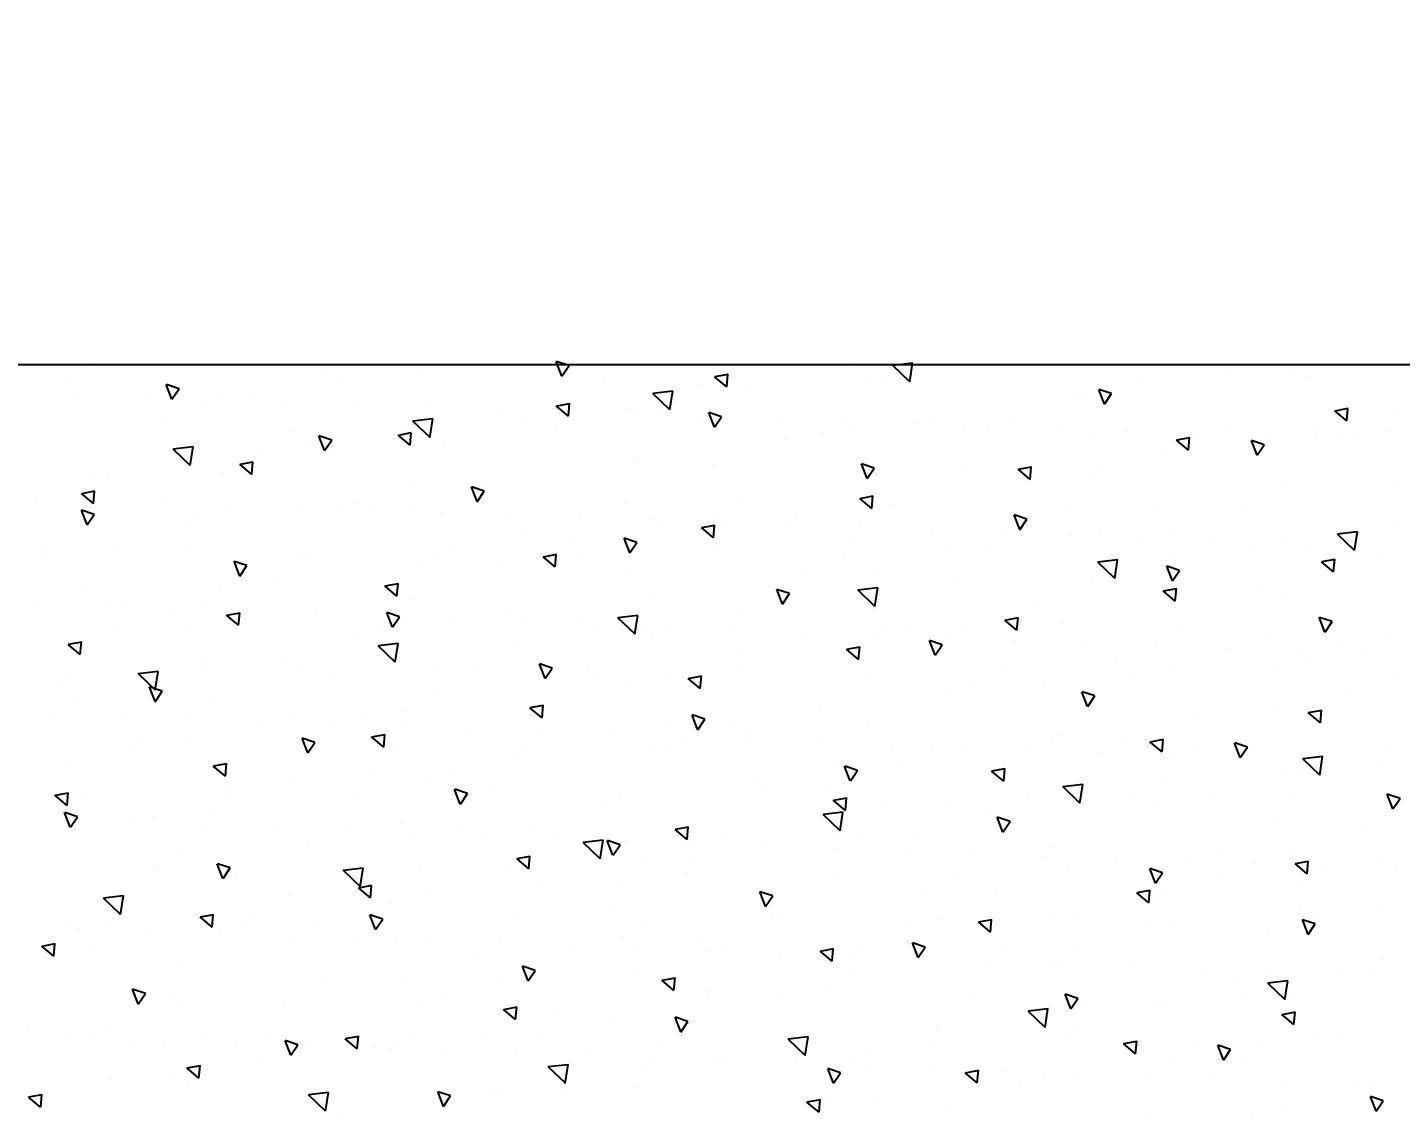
# Model space of a CAD drawing. Header units: metres. Extents: x 529524 to 529977, y 2674144 to 2674419.
# Drawn here: x 529744.793 to 529745.622, y 2674295.923 to 2674296.579 of the extents above; entities that cross this region are included whole.
import ezdxf

# ---------------------------------------------------------------- set-up
doc = ezdxf.new("R2010")
doc.units = ezdxf.units.M
doc.layers.add('IDT', color=7, linetype='Continuous')
doc.layers.add('MMS Block Numbering', color=7, linetype='Continuous')
doc.styles.add('Adani Regular', font='Adani Regular.ttf')

# ---------------------------------------------------------------- blocks, each defined once
blk = doc.blocks.new('IDT')
at = {"layer": 'IDT', "color": 8, "linetype": 'Continuous'}
for p, q in [((27.88444, 16.83376), (27.88018, 16.82744)), ((27.88449, 16.83374), (27.88791, 16.82484)), ((27.93816, 16.83358), (27.93816, 16.83358)), ((27.95923, 16.83548), (27.95923, 16.83548)), ((28.02012, 16.83562), (28.02012, 16.83562)), ((28.1427, 16.83015), (28.1427, 16.83015)), ((28.1886, 16.82853), (28.1886, 16.82853)), ((28.21699, 16.82816), (28.21699, 16.82816)), ((28.21991, 16.82691), (28.22787, 16.82837)), ((28.2206, 16.83435), (28.21994, 16.82675)), ((28.2206, 16.83435), (28.2279, 16.82822)), ((28.44718, 16.83087), (28.44292, 16.82455)), ((28.44723, 16.83084), (28.45064, 16.82195)), ((28.5076, 16.83497), (28.5076, 16.83497)), ((28.51842, 16.8338), (28.51667, 16.8225)), ((28.51837, 16.83378), (28.52868, 16.82388)), ((28.69027, 16.83136), (28.68961, 16.82377)), ((28.69028, 16.83136), (28.69757, 16.82524)), ((27.88018, 16.82744), (27.88786, 16.82487)), ((28.37207, 16.8232), (28.37207, 16.8232)), ((28.4142, 16.82122), (28.4142, 16.82122)), ((28.41798, 16.82158), (28.41798, 16.82158)), ((28.44292, 16.82455), (28.45059, 16.82198)), ((28.51661, 16.82251), (28.52868, 16.82392)), ((28.68958, 16.82392), (28.69754, 16.82539)), ((27.8878, 16.81783), (27.8878, 16.81783)), ((27.89656, 16.81723), (27.89656, 16.81723)), ((27.93884, 16.81569), (27.93884, 16.81569)), ((27.98112, 16.81414), (27.98112, 16.81414)), ((28.02339, 16.8126), (28.02339, 16.8126)), ((28.09894, 16.81546), (28.09894, 16.81546)), ((28.12507, 16.81672), (28.12441, 16.80913)), ((28.12508, 16.81672), (28.13237, 16.8106)), ((28.21186, 16.81686), (28.2076, 16.81054)), ((28.21191, 16.81684), (28.21532, 16.80795)), ((28.33224, 16.81918), (28.33224, 16.81918)), ((28.37369, 16.81696), (28.37193, 16.80567)), ((28.37364, 16.81694), (28.38395, 16.80705)), ((28.59475, 16.81374), (28.59408, 16.80615)), ((28.59475, 16.81374), (28.60205, 16.80762)), ((28.60145, 16.81625), (28.60145, 16.81625)), ((28.61107, 16.81375), (28.61107, 16.81375)), ((28.64735, 16.81463), (28.64735, 16.81463)), ((27.96341, 16.80369), (27.96341, 16.80369)), ((28.06567, 16.81105), (28.06567, 16.81105)), ((28.08467, 16.81036), (28.08467, 16.81036)), ((28.10795, 16.80951), (28.10795, 16.80951)), ((28.12438, 16.80928), (28.13234, 16.81075)), ((28.15023, 16.80797), (28.15023, 16.80797)), ((28.1925, 16.80642), (28.1925, 16.80642)), ((28.2076, 16.81055), (28.21527, 16.80797)), ((28.23478, 16.80488), (28.23478, 16.80488)), ((28.27706, 16.80333), (28.27706, 16.80333)), ((28.28188, 16.80342), (28.28188, 16.80342)), ((28.32831, 16.80851), (28.32831, 16.80851)), ((28.37188, 16.80568), (28.38394, 16.80708)), ((28.59405, 16.8063), (28.60201, 16.80777)), ((27.97654, 16.80286), (27.97228, 16.79654)), ((27.97228, 16.79654), (27.97995, 16.79396)), ((27.97659, 16.80283), (27.98, 16.79394)), ((28.00932, 16.80207), (28.00932, 16.80207)), ((28.02954, 16.7991), (28.02888, 16.79151)), ((28.02955, 16.7991), (28.03684, 16.79298)), ((28.19279, 16.79674), (28.19279, 16.79674)), ((28.19993, 16.80138), (28.19993, 16.80138)), ((28.22895, 16.80012), (28.2272, 16.78883)), ((28.2289, 16.8001), (28.23921, 16.79021)), ((28.23869, 16.79512), (28.23869, 16.79512)), ((28.31934, 16.80179), (28.31934, 16.80179)), ((28.36161, 16.80024), (28.36161, 16.80024)), ((28.40389, 16.7987), (28.40389, 16.7987)), ((28.44617, 16.79716), (28.44617, 16.79716)), ((28.47876, 16.79596), (28.47876, 16.79596)), ((28.48845, 16.79561), (28.48845, 16.79561)), ((28.49922, 16.79612), (28.49855, 16.78853)), ((28.49922, 16.79612), (28.50652, 16.79)), ((28.53927, 16.79997), (28.53501, 16.79365)), ((28.53932, 16.79994), (28.54274, 16.79105)), ((28.55769, 16.80156), (28.55769, 16.80156)), ((27.90852, 16.78974), (27.90852, 16.78974)), ((27.91966, 16.789), (27.91966, 16.789)), ((27.95235, 16.79256), (27.95235, 16.79256)), ((27.99356, 16.79461), (27.99356, 16.79461)), ((28.02885, 16.79166), (28.03681, 16.79313)), ((28.06934, 16.78937), (28.06934, 16.78937)), ((28.15438, 16.79424), (28.15438, 16.79424)), ((28.22715, 16.78884), (28.23921, 16.79024)), ((28.23015, 16.789), (28.23015, 16.789)), ((28.3152, 16.79386), (28.3152, 16.79386)), ((28.39097, 16.78862), (28.39097, 16.78862)), ((28.42216, 16.78979), (28.42216, 16.78979)), ((28.46807, 16.78817), (28.46807, 16.78817)), ((28.47602, 16.79349), (28.47602, 16.79349)), ((28.49852, 16.78868), (28.50649, 16.79015)), ((28.53072, 16.79407), (28.53072, 16.79407)), ((28.53501, 16.79365), (28.54269, 16.79107)), ((28.55179, 16.78825), (28.55179, 16.78825)), ((28.573, 16.79252), (28.573, 16.79252)), ((28.59401, 16.78698), (28.59401, 16.78698)), ((28.61528, 16.79098), (28.61528, 16.79098)), ((28.63683, 16.79312), (28.63683, 16.79312)), ((28.65756, 16.78943), (28.65756, 16.78943)), ((28.67597, 16.78902), (28.67597, 16.78902)), ((27.93402, 16.78148), (27.93335, 16.77389)), ((27.93402, 16.78148), (27.94132, 16.77536)), ((28.06761, 16.78358), (28.06761, 16.78358)), ((28.08422, 16.78329), (28.08247, 16.77199)), ((28.08417, 16.78326), (28.09448, 16.77337)), ((28.14903, 16.78205), (28.14903, 16.78205)), ((28.14957, 16.78563), (28.14957, 16.78563)), ((28.30395, 16.78596), (28.29969, 16.77964)), ((28.29969, 16.77964), (28.30737, 16.77707)), ((28.304, 16.78594), (28.30742, 16.77705)), ((28.34644, 16.77816), (28.34644, 16.77816)), ((28.40369, 16.7785), (28.40302, 16.77091)), ((28.40369, 16.7785), (28.41099, 16.77237)), ((28.65154, 16.78284), (28.65154, 16.78284)), ((28.69744, 16.78122), (28.69744, 16.78122)), ((27.93332, 16.77404), (27.94128, 16.77551)), ((28.0135, 16.77028), (28.0135, 16.77028)), ((28.06863, 16.77196), (28.06437, 16.76564)), ((28.06868, 16.77193), (28.07209, 16.76304)), ((28.08241, 16.772), (28.09447, 16.7734)), ((28.3784, 16.7751), (28.3784, 16.7751)), ((28.403, 16.77106), (28.41096, 16.77252)), ((28.54365, 16.77122), (28.54365, 16.77122)), ((27.9353, 16.76578), (27.9353, 16.76578)), ((27.93948, 16.76645), (27.93773, 16.75515)), ((27.93943, 16.76643), (27.94974, 16.75653)), ((27.96567, 16.76418), (27.96567, 16.76418)), ((28.01725, 16.76783), (28.01725, 16.76783)), ((28.05941, 16.76866), (28.05941, 16.76866)), ((28.06437, 16.76564), (28.07205, 16.76306)), ((28.12649, 16.76381), (28.12649, 16.76381)), ((28.24288, 16.76333), (28.24288, 16.76333)), ((28.28731, 16.76343), (28.28731, 16.76343)), ((28.28878, 16.76171), (28.28878, 16.76171)), ((28.44813, 16.76306), (28.44813, 16.76306)), ((28.4617, 16.76918), (28.4617, 16.76918)), ((28.60778, 16.76815), (28.60778, 16.76815)), ((28.60895, 16.76269), (28.60895, 16.76269)), ((28.63137, 16.76907), (28.62711, 16.76275)), ((28.62711, 16.76275), (28.63478, 16.76017)), ((28.63142, 16.76904), (28.63483, 16.76015)), ((27.93768, 16.75516), (27.94974, 16.75657)), ((27.96975, 16.75559), (27.96975, 16.75559)), ((28.21412, 16.76036), (28.21412, 16.76036)), ((28.30747, 16.75344), (28.31543, 16.7549)), ((28.30816, 16.76087), (28.3075, 16.75328)), ((28.30816, 16.76087), (28.31546, 16.75475)), ((28.39605, 16.75506), (28.39179, 16.74874)), ((28.3961, 16.75504), (28.39951, 16.74615)), ((28.41134, 16.75343), (28.41134, 16.75343)), ((28.47225, 16.75638), (28.47225, 16.75638)), ((28.51816, 16.75476), (28.51816, 16.75476)), ((27.88493, 16.75003), (27.88493, 16.75003)), ((27.90608, 16.75127), (27.90608, 16.75127)), ((27.94836, 16.74972), (27.94836, 16.74972)), ((27.99064, 16.74818), (27.99064, 16.74818)), ((28.03291, 16.74664), (28.03291, 16.74664)), ((28.07519, 16.74509), (28.07519, 16.74509)), ((28.19912, 16.74864), (28.19912, 16.74864)), ((28.32938, 16.75138), (28.32938, 16.75138)), ((28.39179, 16.74874), (28.39946, 16.74617)), ((28.60821, 16.74596), (28.60821, 16.74596)), ((27.88012, 16.7422), (27.88012, 16.7422)), ((28.06359, 16.73687), (28.06359, 16.73687)), ((28.08181, 16.74256), (28.08181, 16.74256)), ((28.11747, 16.74355), (28.11747, 16.74355)), ((28.16073, 16.74105), (28.15647, 16.73474)), ((28.15975, 16.742), (28.15975, 16.742)), ((28.16078, 16.74103), (28.16419, 16.73214)), ((28.20202, 16.74046), (28.20202, 16.74046)), ((28.21194, 16.73581), (28.2199, 16.73728)), ((28.21263, 16.74325), (28.21197, 16.73566)), ((28.21263, 16.74325), (28.21993, 16.73713)), ((28.2443, 16.73891), (28.2443, 16.73891)), ((28.28658, 16.73737), (28.28658, 16.73737)), ((28.42849, 16.74169), (28.42849, 16.74169)), ((28.6823, 16.74027), (28.68164, 16.73268)), ((28.68231, 16.74027), (28.6896, 16.73415)), ((28.1095, 16.73525), (28.1095, 16.73525)), ((28.15647, 16.73474), (28.16414, 16.73216)), ((28.19706, 16.73358), (28.19706, 16.73358)), ((28.27902, 16.73563), (28.27902, 16.73563)), ((28.29297, 16.72992), (28.29297, 16.72992)), ((28.32886, 16.73583), (28.32886, 16.73583)), ((28.37113, 16.73428), (28.37113, 16.73428)), ((28.41341, 16.73274), (28.41341, 16.73274)), ((28.45569, 16.73119), (28.45569, 16.73119)), ((28.49797, 16.72965), (28.49797, 16.72965)), ((28.65787, 16.73474), (28.65787, 16.73474)), ((28.68161, 16.73283), (28.68957, 16.7343)), ((27.92541, 16.72705), (27.92114, 16.72073)), ((27.92115, 16.72073), (27.92882, 16.71816)), ((27.92545, 16.72703), (27.92887, 16.71814)), ((27.94949, 16.72477), (27.94949, 16.72477)), ((28.00627, 16.72055), (28.00627, 16.72055)), ((28.01984, 16.72218), (28.01984, 16.72218)), ((28.1171, 16.72563), (28.11644, 16.71804)), ((28.11711, 16.72563), (28.1244, 16.71951)), ((28.16709, 16.72017), (28.16709, 16.72017)), ((28.33887, 16.7283), (28.33887, 16.7283)), ((28.47589, 16.72816), (28.47589, 16.72816)), ((28.48814, 16.72416), (28.48388, 16.71784)), ((28.48819, 16.72414), (28.4916, 16.71524)), ((28.52234, 16.72297), (28.52234, 16.72297)), ((28.54024, 16.7281), (28.54024, 16.7281)), ((28.56825, 16.72135), (28.56825, 16.72135)), ((28.58252, 16.72656), (28.58252, 16.72656)), ((28.58678, 16.72265), (28.58611, 16.71506)), ((28.58678, 16.72265), (28.59408, 16.71652)), ((28.6248, 16.72502), (28.6248, 16.72502)), ((28.66708, 16.72347), (28.66708, 16.72347)), ((28.6731, 16.72123), (28.6731, 16.72123)), ((27.92123, 16.71568), (27.92123, 16.71568)), ((28.06475, 16.71579), (28.06475, 16.71579)), ((28.08205, 16.71531), (28.08205, 16.71531)), ((28.11641, 16.71819), (28.12437, 16.71966)), ((28.1467, 16.71783), (28.1467, 16.71783)), ((28.24287, 16.71493), (28.24287, 16.71493)), ((28.24921, 16.71523), (28.24921, 16.71523)), ((28.32791, 16.7198), (28.32791, 16.7198)), ((28.40369, 16.71456), (28.40369, 16.71456)), ((28.48388, 16.71784), (28.49155, 16.71527)), ((28.48873, 16.71943), (28.48873, 16.71943)), ((28.5645, 16.71418), (28.5645, 16.71418)), ((28.58608, 16.71521), (28.59404, 16.71668)), ((28.59115, 16.71918), (28.59115, 16.71918)), ((28.64213, 16.7151), (28.64038, 16.7038)), ((28.64208, 16.71507), (28.65239, 16.70518)), ((28.64955, 16.71905), (28.64955, 16.71905)), ((27.88431, 16.71041), (27.88431, 16.71041)), ((27.93022, 16.70879), (27.93022, 16.70879)), ((28.02157, 16.70801), (28.02091, 16.70042)), ((28.02158, 16.70801), (28.02887, 16.70189)), ((28.25282, 16.71015), (28.24856, 16.70384)), ((28.24856, 16.70384), (28.25623, 16.70126)), ((28.25287, 16.71013), (28.25628, 16.70124)), ((28.34357, 16.71036), (28.34357, 16.71036)), ((28.47858, 16.70828), (28.47858, 16.70828)), ((28.49125, 16.70503), (28.49058, 16.69744)), ((28.49125, 16.70503), (28.49855, 16.6989)), ((28.64033, 16.70381), (28.65239, 16.70521)), ((27.93243, 16.69799), (27.93243, 16.69799)), ((28.0175, 16.69615), (28.01324, 16.68983)), ((28.01439, 16.70003), (28.01439, 16.70003)), ((28.01755, 16.69613), (28.02096, 16.68723)), ((28.02088, 16.70057), (28.02884, 16.70204)), ((28.11368, 16.70346), (28.11368, 16.70346)), ((28.15959, 16.70184), (28.15959, 16.70184)), ((28.34306, 16.69651), (28.34306, 16.69651)), ((28.45883, 16.70138), (28.45883, 16.70138)), ((28.49056, 16.69759), (28.49852, 16.69905)), ((28.4974, 16.69826), (28.49565, 16.68696)), ((28.49735, 16.69824), (28.50766, 16.68834)), ((28.54079, 16.70343), (28.54079, 16.70343)), ((27.87275, 16.68761), (27.87275, 16.68761)), ((27.92605, 16.69039), (27.92538, 16.6828)), ((27.92605, 16.69039), (27.93335, 16.68427)), ((27.97839, 16.69012), (27.97839, 16.69012)), ((28.01324, 16.68983), (28.02091, 16.68726)), ((28.06993, 16.68877), (28.06993, 16.68877)), ((28.13921, 16.68974), (28.13921, 16.68974)), ((28.21126, 16.69257), (28.21126, 16.69257)), ((28.30002, 16.68937), (28.30002, 16.68937)), ((28.38896, 16.69489), (28.38896, 16.69489)), ((28.39572, 16.6874), (28.39505, 16.67981)), ((28.39572, 16.6874), (28.40302, 16.68128)), ((28.46084, 16.68899), (28.46084, 16.68899)), ((28.49559, 16.68697), (28.50765, 16.68838)), ((28.57243, 16.68956), (28.57243, 16.68956)), ((28.58023, 16.69326), (28.57597, 16.68694)), ((28.57597, 16.68694), (28.58365, 16.68437)), ((28.58028, 16.69324), (28.5837, 16.68434)), ((28.61834, 16.68794), (28.61834, 16.68794)), ((28.62166, 16.68862), (28.62166, 16.68862)), ((27.88207, 16.68224), (27.88207, 16.68224)), ((27.91502, 16.68606), (27.91502, 16.68606)), ((27.92535, 16.68295), (27.93331, 16.68442)), ((27.9573, 16.68452), (27.9573, 16.68452)), ((27.99958, 16.68297), (27.99958, 16.68297)), ((28.04186, 16.68143), (28.04186, 16.68143)), ((28.08413, 16.67989), (28.08413, 16.67989)), ((28.2993, 16.68182), (28.2993, 16.68182)), ((28.32652, 16.68359), (28.32652, 16.68359)), ((28.34491, 16.67925), (28.34065, 16.67294)), ((28.34496, 16.67923), (28.34838, 16.67034)), ((28.35267, 16.68142), (28.35091, 16.67013)), ((28.35261, 16.6814), (28.36292, 16.67151)), ((28.39503, 16.67996), (28.40299, 16.68143)), ((28.40847, 16.68563), (28.40847, 16.68563)), ((27.9344, 16.677), (27.9344, 16.677)), ((27.98031, 16.67538), (27.98031, 16.67538)), ((28.07894, 16.67477), (28.07894, 16.67477)), ((28.12641, 16.67834), (28.12641, 16.67834)), ((28.16869, 16.6768), (28.16869, 16.6768)), ((28.21097, 16.67525), (28.21097, 16.67525)), ((28.25324, 16.67371), (28.25324, 16.67371)), ((28.29552, 16.67216), (28.29552, 16.67216)), ((28.3378, 16.67062), (28.3378, 16.67062)), ((28.34065, 16.67294), (28.34833, 16.67036)), ((28.35086, 16.67014), (28.36292, 16.67154)), ((28.52867, 16.67487), (28.52867, 16.67487)), ((28.60534, 16.67816), (28.60534, 16.67816)), ((27.89064, 16.66231), (27.89064, 16.66231)), ((28.10959, 16.66525), (28.10533, 16.65893)), ((28.10964, 16.66523), (28.11306, 16.65633)), ((28.16377, 16.67005), (28.16377, 16.67005)), ((28.1942, 16.66579), (28.1942, 16.66579)), ((28.20793, 16.66458), (28.20618, 16.65329)), ((28.20788, 16.66456), (28.21819, 16.65467)), ((28.20968, 16.66843), (28.20968, 16.66843)), ((28.27615, 16.66783), (28.27615, 16.66783)), ((28.2995, 16.66234), (28.30746, 16.66381)), ((28.30019, 16.66978), (28.29953, 16.66219)), ((28.30019, 16.66978), (28.30749, 16.66366)), ((28.38008, 16.66908), (28.38008, 16.66908)), ((28.39315, 16.6631), (28.39315, 16.6631)), ((28.42235, 16.66753), (28.42235, 16.66753)), ((28.46463, 16.66599), (28.46463, 16.66599)), ((28.50691, 16.66444), (28.50691, 16.66444)), ((28.54919, 16.6629), (28.54919, 16.6629)), ((28.67233, 16.66236), (28.66807, 16.65604)), ((28.67238, 16.66233), (28.67579, 16.65344)), ((27.94663, 16.65697), (27.94663, 16.65697)), ((28.10533, 16.65893), (28.11301, 16.65636)), ((28.12002, 16.65536), (28.12002, 16.65536)), ((28.20612, 16.6533), (28.21819, 16.6547)), ((28.43905, 16.66148), (28.43905, 16.66148)), ((28.47303, 16.66037), (28.47303, 16.66037)), ((28.59146, 16.66135), (28.59146, 16.66135)), ((28.62252, 16.65615), (28.62252, 16.65615)), ((28.63374, 16.65981), (28.63374, 16.65981)), ((28.66807, 16.65604), (28.67574, 16.65346)), ((28.66843, 16.65453), (28.66843, 16.65453)), ((28.67602, 16.65827), (28.67602, 16.65827)), ((27.87427, 16.65124), (27.87001, 16.64493)), ((27.87432, 16.65122), (27.87774, 16.64233)), ((28.01899, 16.64648), (28.01899, 16.64648)), ((28.0632, 16.64775), (28.06145, 16.63645)), ((28.06188, 16.64799), (28.06188, 16.64799)), ((28.06315, 16.64772), (28.07346, 16.63783)), ((28.14384, 16.65004), (28.14384, 16.65004)), ((28.1798, 16.64611), (28.1798, 16.64611)), ((28.20397, 16.64472), (28.21193, 16.64619)), ((28.20466, 16.65216), (28.204, 16.64457)), ((28.20467, 16.65216), (28.21196, 16.64604)), ((28.34062, 16.64574), (28.34062, 16.64574)), ((28.34939, 16.64841), (28.34939, 16.64841)), ((28.43701, 16.64835), (28.43275, 16.64203)), ((28.43706, 16.64833), (28.44047, 16.63944)), ((28.58828, 16.65139), (28.58828, 16.65139)), ((28.67024, 16.65343), (28.67024, 16.65343)), ((28.67433, 16.64918), (28.67367, 16.64159)), ((28.67434, 16.64918), (28.68163, 16.64305)), ((27.87001, 16.64493), (27.87769, 16.64235)), ((27.93394, 16.64162), (27.93394, 16.64162)), ((27.98449, 16.64359), (27.98449, 16.64359)), ((28.0304, 16.64197), (28.0304, 16.64197)), ((28.06139, 16.63646), (28.07345, 16.63786)), ((28.09476, 16.64124), (28.09476, 16.64124)), ((28.25558, 16.64087), (28.25558, 16.64087)), ((28.34071, 16.64257), (28.34071, 16.64257)), ((28.4164, 16.64049), (28.4164, 16.64049)), ((28.43275, 16.64203), (28.44042, 16.63946)), ((28.50144, 16.64536), (28.50144, 16.64536)), ((28.57722, 16.64012), (28.57722, 16.64012)), ((28.57876, 16.64146), (28.57876, 16.64146)), ((28.66226, 16.64499), (28.66226, 16.64499)), ((28.67364, 16.64174), (28.6816, 16.64321)), ((27.91846, 16.63091), (27.91671, 16.61962)), ((27.91841, 16.63089), (27.92872, 16.62099)), ((27.92957, 16.63019), (27.92957, 16.63019)), ((28.01152, 16.63224), (28.01152, 16.63224)), ((28.10913, 16.63454), (28.10847, 16.62695)), ((28.10914, 16.63454), (28.11643, 16.62842)), ((28.20169, 16.63435), (28.19743, 16.62803)), ((28.20174, 16.63432), (28.20515, 16.62543)), ((28.21387, 16.63664), (28.21387, 16.63664)), ((28.25977, 16.63502), (28.25977, 16.63502)), ((28.44324, 16.62969), (28.44324, 16.62969)), ((28.45597, 16.63359), (28.45597, 16.63359)), ((28.53792, 16.63563), (28.53792, 16.63563)), ((28.57881, 16.63156), (28.57814, 16.62396)), ((28.57881, 16.63156), (28.58611, 16.62543)), ((27.88088, 16.62346), (27.88088, 16.62346)), ((27.91666, 16.61962), (27.92872, 16.62103)), ((27.92315, 16.62191), (27.92315, 16.62191)), ((27.94073, 16.6289), (27.94073, 16.6289)), ((28.10844, 16.6271), (28.1164, 16.62857)), ((28.17011, 16.62195), (28.17011, 16.62195)), ((28.19743, 16.62803), (28.2051, 16.62545)), ((28.20839, 16.62477), (28.20839, 16.62477)), ((28.48914, 16.62807), (28.48914, 16.62807)), ((28.57811, 16.62412), (28.58607, 16.62558)), ((28.67261, 16.62274), (28.67261, 16.62274)), ((27.87921, 16.61444), (27.87921, 16.61444)), ((27.96637, 16.62034), (27.96211, 16.61402)), ((27.96211, 16.61402), (27.96978, 16.61145)), ((27.96543, 16.62037), (27.96543, 16.62037)), ((27.96642, 16.62032), (27.96983, 16.61143)), ((27.9911, 16.61605), (27.9911, 16.61605)), ((28.00771, 16.61883), (28.00771, 16.61883)), ((28.0136, 16.61692), (28.01294, 16.60933)), ((28.01361, 16.61692), (28.0209, 16.61079)), ((28.04999, 16.61728), (28.04999, 16.61728)), ((28.09226, 16.61574), (28.09226, 16.61574)), ((28.13454, 16.61419), (28.13454, 16.61419)), ((28.15192, 16.61568), (28.15192, 16.61568)), ((28.17682, 16.61265), (28.17682, 16.61265)), ((28.31274, 16.6153), (28.31274, 16.6153)), ((28.32365, 16.61579), (28.32365, 16.61579)), ((28.39948, 16.615), (28.39948, 16.615)), ((28.40561, 16.61784), (28.40561, 16.61784)), ((28.47356, 16.61493), (28.47356, 16.61493)), ((28.48328, 16.61393), (28.48261, 16.60634)), ((28.48328, 16.61393), (28.49058, 16.60781)), ((28.5291, 16.61745), (28.52484, 16.61113)), ((28.52915, 16.61743), (28.53257, 16.60854)), ((28.63438, 16.61456), (28.63438, 16.61456)), ((28.01291, 16.60948), (28.02087, 16.61095)), ((28.03458, 16.61018), (28.03458, 16.61018)), ((28.07608, 16.60697), (28.07608, 16.60697)), ((28.08049, 16.60856), (28.08049, 16.60856)), ((28.2191, 16.6111), (28.2191, 16.6111)), ((28.26137, 16.60956), (28.26137, 16.60956)), ((28.30365, 16.60802), (28.30365, 16.60802)), ((28.34593, 16.60647), (28.34593, 16.60647)), ((28.38821, 16.60493), (28.38821, 16.60493)), ((28.48259, 16.60649), (28.49055, 16.60796)), ((28.52484, 16.61113), (28.53252, 16.60856)), ((28.60248, 16.61037), (28.60248, 16.61037)), ((28.62886, 16.60805), (28.62886, 16.60805)), ((27.91808, 16.5993), (27.91741, 16.5917)), ((27.91808, 16.5993), (27.92538, 16.59317)), ((28.19133, 16.59799), (28.19133, 16.59799)), ((28.26396, 16.60323), (28.26396, 16.60323)), ((28.27329, 16.60004), (28.27329, 16.60004)), ((28.29378, 16.60345), (28.28952, 16.59713)), ((28.28952, 16.59713), (28.2972, 16.59455)), ((28.29383, 16.60342), (28.29724, 16.59453)), ((28.30986, 16.60161), (28.30986, 16.60161)), ((28.38775, 16.59631), (28.38708, 16.58872)), ((28.38775, 16.59631), (28.39505, 16.59019)), ((28.43048, 16.60338), (28.43048, 16.60338)), ((28.47276, 16.60184), (28.47276, 16.60184)), ((28.49333, 16.59628), (28.49333, 16.59628)), ((28.51504, 16.60029), (28.51504, 16.60029)), ((28.55732, 16.59875), (28.55732, 16.59875)), ((28.59959, 16.59721), (28.59959, 16.59721)), ((27.91738, 16.59186), (27.92534, 16.59333)), ((27.94376, 16.58917), (27.94376, 16.58917)), ((27.99082, 16.59549), (27.99082, 16.59549)), ((28.05846, 16.58944), (28.0542, 16.58312)), ((28.05851, 16.58942), (28.06192, 16.58053)), ((28.2202, 16.58854), (28.2202, 16.58854)), ((28.38706, 16.58887), (28.39502, 16.59034)), ((28.47016, 16.59257), (28.47016, 16.59257)), ((28.53923, 16.59466), (28.53923, 16.59466)), ((28.64187, 16.59566), (28.64187, 16.59566)), ((28.68415, 16.59412), (28.68415, 16.59412)), ((27.9012, 16.5821), (27.9012, 16.5821)), ((28.0542, 16.58312), (28.06188, 16.58055)), ((28.05902, 16.58019), (28.05902, 16.58019)), ((28.14097, 16.58224), (28.14097, 16.58224)), ((28.44957, 16.58159), (28.44957, 16.58159)), ((28.58542, 16.58359), (28.58542, 16.58359)), ((28.6212, 16.58655), (28.61694, 16.58023)), ((28.61694, 16.58023), (28.62461, 16.57766)), ((28.62111, 16.57956), (28.61936, 16.56826)), ((28.62106, 16.57953), (28.63137, 16.56964)), ((28.62125, 16.58653), (28.62466, 16.57763)), ((28.66738, 16.58564), (28.66738, 16.58564)), ((27.87088, 16.57279), (27.87088, 16.57279)), ((28.0317, 16.57242), (28.0317, 16.57242)), ((28.08467, 16.57677), (28.08467, 16.57677)), ((28.13058, 16.57515), (28.13058, 16.57515)), ((28.19252, 16.57205), (28.19252, 16.57205)), ((28.29153, 16.57125), (28.29949, 16.57272)), ((28.29222, 16.57869), (28.29156, 16.5711)), ((28.29222, 16.57869), (28.29952, 16.57257)), ((28.33785, 16.57477), (28.33785, 16.57477)), ((28.35334, 16.57167), (28.35334, 16.57167)), ((28.38588, 16.57254), (28.38161, 16.56623)), ((28.38592, 16.57252), (28.38934, 16.56363)), ((28.51416, 16.5713), (28.51416, 16.5713)), ((28.67895, 16.57464), (28.67895, 16.57464)), ((27.94666, 16.56755), (27.94666, 16.56755)), ((28.00866, 16.56444), (28.00866, 16.56444)), ((28.10748, 16.56718), (28.10748, 16.56718)), ((28.26829, 16.5668), (28.26829, 16.5668)), ((28.31405, 16.56982), (28.31405, 16.56982)), ((28.35995, 16.5682), (28.35995, 16.5682)), ((28.38162, 16.56623), (28.38929, 16.56365)), ((28.42911, 16.56643), (28.42911, 16.56643)), ((28.4531, 16.56579), (28.4531, 16.56579)), ((28.47638, 16.56272), (28.47463, 16.55143)), ((28.47633, 16.5627), (28.48664, 16.5528)), ((28.53506, 16.56784), (28.53506, 16.56784)), ((28.54342, 16.56287), (28.54342, 16.56287)), ((28.58993, 16.56605), (28.58993, 16.56605)), ((28.61931, 16.56827), (28.63137, 16.56967)), ((28.67497, 16.57092), (28.67497, 16.57092)), ((27.8904, 16.5575), (27.8904, 16.5575)), ((27.9267, 16.5624), (27.9267, 16.5624)), ((27.93268, 16.55595), (27.93268, 16.55595)), ((27.97495, 16.55441), (27.97495, 16.55441)), ((28.04091, 16.56208), (28.04091, 16.56208)), ((28.15056, 16.55854), (28.14629, 16.55222)), ((28.1506, 16.55852), (28.15402, 16.54962)), ((28.196, 16.55363), (28.20396, 16.5551)), ((28.19669, 16.56107), (28.19603, 16.55348)), ((28.1967, 16.56107), (28.20399, 16.55495)), ((28.20553, 16.55697), (28.20553, 16.55697)), ((28.27029, 16.55513), (28.27029, 16.55513)), ((28.58932, 16.56125), (28.58932, 16.56125)), ((28.66636, 16.55808), (28.6657, 16.55049)), ((28.66637, 16.55808), (28.67366, 16.55196)), ((27.87634, 16.54665), (27.87634, 16.54665)), ((27.90539, 16.55031), (27.90539, 16.55031)), ((27.95129, 16.54869), (27.95129, 16.54869)), ((28.01723, 16.55286), (28.01723, 16.55286)), ((28.05951, 16.55132), (28.05951, 16.55132)), ((28.10179, 16.54977), (28.10179, 16.54977)), ((28.14406, 16.54823), (28.14406, 16.54823)), ((28.14629, 16.55222), (28.15397, 16.54965)), ((28.18634, 16.54669), (28.18634, 16.54669)), ((28.32079, 16.54799), (28.32079, 16.54799)), ((28.40274, 16.55004), (28.40274, 16.55004)), ((28.47457, 16.55143), (28.48663, 16.55284)), ((28.49966, 16.54818), (28.49966, 16.54818)), ((28.66567, 16.55064), (28.67363, 16.55211)), ((27.91523, 16.54453), (27.91097, 16.53822)), ((27.91097, 16.53822), (27.91865, 16.53564)), ((27.91528, 16.54451), (27.9187, 16.53562)), ((28.00381, 16.54199), (28.00381, 16.54199)), ((28.07321, 16.53918), (28.07321, 16.53918)), ((28.10116, 16.54345), (28.1005, 16.53586)), ((28.10117, 16.54345), (28.10846, 16.53732)), ((28.13476, 16.54336), (28.13476, 16.54336)), ((28.16463, 16.54161), (28.16463, 16.54161)), ((28.18067, 16.54174), (28.18067, 16.54174)), ((28.22862, 16.54514), (28.22862, 16.54514)), ((28.2709, 16.5436), (28.2709, 16.5436)), ((28.31317, 16.54205), (28.31317, 16.54205)), ((28.32545, 16.54124), (28.32545, 16.54124)), ((28.33164, 16.54588), (28.32989, 16.53459)), ((28.33159, 16.54586), (28.3419, 16.53597)), ((28.35545, 16.54051), (28.35545, 16.54051)), ((28.39773, 16.53896), (28.39773, 16.53896)), ((28.47797, 16.54164), (28.47371, 16.53533)), ((28.47802, 16.54162), (28.48143, 16.53273)), ((28.48627, 16.54087), (28.48627, 16.54087)), ((28.57084, 16.54046), (28.57017, 16.53287)), ((28.57084, 16.54046), (28.57814, 16.53434)), ((28.59961, 16.54257), (28.59961, 16.54257)), ((28.64709, 16.54049), (28.64709, 16.54049)), ((28.10047, 16.53601), (28.10843, 16.53748)), ((28.18847, 16.5302), (28.18847, 16.5302)), ((28.27043, 16.53224), (28.27043, 16.53224)), ((28.32984, 16.5346), (28.3419, 16.536)), ((28.36414, 16.53641), (28.36414, 16.53641)), ((28.41004, 16.53479), (28.41004, 16.53479)), ((28.44001, 16.53742), (28.44001, 16.53742)), ((28.47371, 16.53533), (28.48138, 16.53275)), ((28.48228, 16.53588), (28.48228, 16.53588)), ((28.52456, 16.53433), (28.52456, 16.53433)), ((28.56684, 16.53279), (28.56684, 16.53279)), ((28.57014, 16.53302), (28.57811, 16.53449)), ((28.60912, 16.53124), (28.60912, 16.53124)), ((28.65139, 16.5297), (28.65139, 16.5297)), ((27.9409, 16.52138), (27.9409, 16.52138)), ((28.00564, 16.52583), (28.00497, 16.51823)), ((28.00564, 16.52582), (28.01294, 16.5197)), ((28.091, 16.52867), (28.091, 16.52867)), ((28.18691, 16.52905), (28.18516, 16.51775)), ((28.18686, 16.52902), (28.19717, 16.51913)), ((28.24265, 16.52764), (28.23839, 16.52132)), ((28.23839, 16.52132), (28.24606, 16.51875)), ((28.2427, 16.52762), (28.24611, 16.51872)), ((28.32038, 16.52172), (28.32038, 16.52172)), ((28.4673, 16.52477), (28.4673, 16.52477)), ((28.47531, 16.52284), (28.47464, 16.51525)), ((28.47531, 16.52284), (28.48261, 16.51672)), ((28.59351, 16.52946), (28.59351, 16.52946)), ((28.63941, 16.52784), (28.63941, 16.52784)), ((28.69367, 16.52815), (28.69367, 16.52815)), ((27.95548, 16.5169), (27.95548, 16.5169)), ((28.00138, 16.51528), (28.00138, 16.51528)), ((28.00733, 16.51363), (28.00307, 16.50732)), ((28.00494, 16.51839), (28.0129, 16.51986)), ((28.00738, 16.51361), (28.01079, 16.50472)), ((28.13811, 16.51445), (28.13811, 16.51445)), ((28.1851, 16.51776), (28.19716, 16.51916)), ((28.47462, 16.5154), (28.48258, 16.51687)), ((28.54975, 16.51477), (28.54975, 16.51477)), ((28.58256, 16.51579), (28.58256, 16.51579)), ((28.66451, 16.51784), (28.66451, 16.51784)), ((27.91011, 16.5082), (27.90944, 16.50061)), ((27.91011, 16.5082), (27.91741, 16.50208)), ((28.00307, 16.50732), (28.01074, 16.50474)), ((28.04218, 16.51221), (28.04042, 16.50091)), ((28.04212, 16.51218), (28.05243, 16.50229)), ((28.05615, 16.5124), (28.05615, 16.5124)), ((28.18485, 16.50995), (28.18485, 16.50995)), ((28.23076, 16.50833), (28.23076, 16.50833)), ((28.33498, 16.50698), (28.33498, 16.50698)), ((28.37978, 16.50522), (28.37912, 16.49763)), ((28.37978, 16.50522), (28.38708, 16.4991)), ((28.57006, 16.51074), (28.5658, 16.50443)), ((28.57011, 16.51072), (28.57353, 16.50183)), ((27.88359, 16.49873), (27.88359, 16.49873)), ((27.90941, 16.50077), (27.91738, 16.50223)), ((27.91172, 16.50221), (27.91172, 16.50221)), ((28.00579, 16.49665), (28.00579, 16.49665)), ((28.04037, 16.50092), (28.05243, 16.50232)), ((28.04441, 16.49836), (28.04441, 16.49836)), ((28.20523, 16.49798), (28.20523, 16.49798)), ((28.33474, 16.49674), (28.33048, 16.49042)), ((28.33479, 16.49672), (28.33821, 16.48782)), ((28.36605, 16.49761), (28.36605, 16.49761)), ((28.37909, 16.49778), (28.38705, 16.49925)), ((28.41423, 16.503), (28.41423, 16.503)), ((28.45024, 16.498), (28.45024, 16.498)), ((28.46013, 16.50138), (28.46013, 16.50138)), ((28.52687, 16.49723), (28.52687, 16.49723)), ((28.53219, 16.50004), (28.53219, 16.50004)), ((28.5658, 16.50443), (28.57348, 16.50185)), ((28.68769, 16.49686), (28.68769, 16.49686)), ((27.89744, 16.49537), (27.89569, 16.48408)), ((27.89739, 16.49535), (27.9077, 16.48545)), ((27.89934, 16.49229), (27.89934, 16.49229)), ((27.92384, 16.4946), (27.92384, 16.4946)), ((27.94162, 16.49075), (27.94162, 16.49075)), ((27.95937, 16.49349), (27.95937, 16.49349)), ((27.9839, 16.4892), (27.9839, 16.4892)), ((28.12019, 16.49311), (28.12019, 16.49311)), ((28.14109, 16.49526), (28.14109, 16.49526)), ((28.20267, 16.48918), (28.20267, 16.48918)), ((28.28101, 16.49274), (28.28101, 16.49274)), ((28.33048, 16.49042), (28.33816, 16.48785)), ((28.37047, 16.48831), (28.37047, 16.48831)), ((28.44183, 16.49236), (28.44183, 16.49236)), ((28.60264, 16.49199), (28.60264, 16.49199)), ((28.6436, 16.49605), (28.6436, 16.49605)), ((28.6895, 16.49443), (28.6895, 16.49443)), ((27.89564, 16.48408), (27.9077, 16.48549)), ((28.00557, 16.48349), (28.00557, 16.48349)), ((28.02617, 16.48766), (28.02617, 16.48766)), ((28.05147, 16.48187), (28.05147, 16.48187)), ((28.06845, 16.48611), (28.06845, 16.48611)), ((28.09942, 16.48273), (28.09516, 16.47641)), ((28.09947, 16.48271), (28.10289, 16.47382)), ((28.11073, 16.48457), (28.11073, 16.48457)), ((28.15301, 16.48302), (28.15301, 16.48302)), ((28.19528, 16.48148), (28.19528, 16.48148)), ((28.23756, 16.47994), (28.23756, 16.47994)), ((28.28356, 16.48016), (28.29152, 16.48163)), ((28.28425, 16.4876), (28.28359, 16.48001)), ((28.28425, 16.4876), (28.29155, 16.48148)), ((28.31792, 16.4802), (28.31792, 16.4802)), ((28.39988, 16.48225), (28.39988, 16.48225)), ((28.59984, 16.48136), (28.59984, 16.48136)), ((28.66216, 16.47984), (28.6579, 16.47352)), ((28.66221, 16.47982), (28.66562, 16.47093)), ((27.87348, 16.47885), (27.87348, 16.47885)), ((28.09516, 16.47642), (28.10284, 16.47384)), ((28.23494, 16.47654), (28.23494, 16.47654)), ((28.27984, 16.47839), (28.27984, 16.47839)), ((28.28085, 16.47492), (28.28085, 16.47492)), ((28.32212, 16.47685), (28.32212, 16.47685)), ((28.36439, 16.4753), (28.36439, 16.4753)), ((28.40667, 16.47376), (28.40667, 16.47376)), ((28.44895, 16.47221), (28.44895, 16.47221)), ((28.59675, 16.47478), (28.59675, 16.47478)), ((28.6579, 16.47352), (28.66557, 16.47095)), ((27.96181, 16.4688), (27.96181, 16.4688)), ((28.01653, 16.46792), (28.01653, 16.46792)), ((28.07035, 16.47138), (28.07035, 16.47138)), ((28.17735, 16.46755), (28.17735, 16.46755)), ((28.18803, 16.46254), (28.19599, 16.46401)), ((28.18872, 16.46998), (28.18806, 16.46239)), ((28.18873, 16.46998), (28.19602, 16.46385)), ((28.26756, 16.46445), (28.26756, 16.46445)), ((28.33816, 16.46718), (28.33816, 16.46718)), ((28.42684, 16.46584), (28.42258, 16.45952)), ((28.42689, 16.46581), (28.4303, 16.45692)), ((28.46432, 16.46959), (28.46432, 16.46959)), ((28.49123, 16.47067), (28.49123, 16.47067)), ((28.49898, 16.4668), (28.49898, 16.4668)), ((28.51022, 16.46797), (28.51022, 16.46797)), ((28.5335, 16.46913), (28.5335, 16.46913)), ((28.57578, 16.46758), (28.57578, 16.46758)), ((28.61806, 16.46604), (28.61806, 16.46604)), ((28.6584, 16.46699), (28.65773, 16.4594)), ((28.6584, 16.46699), (28.6657, 16.46087)), ((28.6598, 16.46643), (28.6598, 16.46643)), ((28.66034, 16.46449), (28.66034, 16.46449)), ((27.87219, 16.45541), (27.87219, 16.45541)), ((28.18561, 16.4624), (28.18561, 16.4624)), ((28.19118, 16.46185), (28.19118, 16.46185)), ((28.42258, 16.45952), (28.43025, 16.45694)), ((28.46443, 16.45698), (28.46443, 16.45698)), ((28.6577, 16.45955), (28.66566, 16.46102)), ((28.69369, 16.46264), (28.69369, 16.46264)), ((27.93803, 16.45358), (27.93803, 16.45358)), ((28.05566, 16.45008), (28.05566, 16.45008)), ((28.09319, 16.45235), (28.09253, 16.44476)), ((28.0932, 16.45235), (28.10049, 16.44623)), ((28.10156, 16.44846), (28.10156, 16.44846)), ((28.13525, 16.44665), (28.13525, 16.44665)), ((28.19152, 16.45183), (28.18726, 16.44551)), ((28.19157, 16.45181), (28.19498, 16.44292)), ((28.42056, 16.4549), (28.42056, 16.4549)), ((28.56287, 16.44937), (28.5622, 16.44178)), ((28.56287, 16.44937), (28.57017, 16.44325)), ((28.57969, 16.448), (28.57969, 16.448)), ((28.64993, 16.44795), (28.64993, 16.44795)), ((28.66165, 16.45005), (28.66165, 16.45005)), ((28.05329, 16.4446), (28.05329, 16.4446)), ((28.0925, 16.44492), (28.10046, 16.44638)), ((28.18726, 16.44551), (28.19493, 16.44294)), ((28.28503, 16.44313), (28.28503, 16.44313)), ((28.33094, 16.44151), (28.33094, 16.44151)), ((28.33212, 16.43918), (28.33212, 16.43918)), ((28.56217, 16.44193), (28.57014, 16.4434)), ((28.60009, 16.44402), (28.59834, 16.43272)), ((28.60004, 16.44399), (28.61035, 16.4341)), ((27.9562, 16.43783), (27.95193, 16.43151)), ((27.95194, 16.43151), (27.95961, 16.42893)), ((27.95624, 16.4378), (27.95966, 16.42891)), ((27.99767, 16.43473), (27.997, 16.42714)), ((27.99767, 16.43473), (28.00497, 16.42861)), ((28.0119, 16.43539), (28.0119, 16.43539)), ((28.44737, 16.4302), (28.44737, 16.4302)), ((28.46734, 16.43175), (28.46667, 16.42416)), ((28.46734, 16.43175), (28.47464, 16.42563)), ((28.51441, 16.43618), (28.51441, 16.43618)), ((28.51893, 16.43494), (28.51467, 16.42862)), ((28.51898, 16.43491), (28.52239, 16.42602)), ((28.52933, 16.43225), (28.52933, 16.43225)), ((28.56031, 16.43456), (28.56031, 16.43456)), ((28.59829, 16.43273), (28.61035, 16.43413)), ((27.87638, 16.42362), (27.87638, 16.42362)), ((27.89631, 16.42467), (27.89631, 16.42467)), ((27.90747, 16.42814), (27.90747, 16.42814)), ((27.92097, 16.42681), (27.92097, 16.42681)), ((27.92228, 16.422), (27.92228, 16.422)), ((27.94975, 16.4266), (27.94975, 16.4266)), ((27.99203, 16.42505), (27.99203, 16.42505)), ((27.99697, 16.42729), (28.00493, 16.42876)), ((28.00293, 16.42885), (28.00293, 16.42885)), ((28.0343, 16.42351), (28.0343, 16.42351)), ((28.05713, 16.42429), (28.05713, 16.42429)), ((28.07658, 16.42196), (28.07658, 16.42196)), ((28.21794, 16.42392), (28.21794, 16.42392)), ((28.24127, 16.42844), (28.24127, 16.42844)), ((28.37876, 16.42354), (28.37876, 16.42354)), ((28.45536, 16.42718), (28.45361, 16.41589)), ((28.45531, 16.42716), (28.46562, 16.41727)), ((28.46665, 16.42431), (28.47461, 16.42578)), ((28.51467, 16.42862), (28.52234, 16.42604)), ((28.53958, 16.42317), (28.53958, 16.42317)), ((27.90214, 16.41711), (27.90147, 16.40952)), ((27.90214, 16.41711), (27.90944, 16.41099)), ((27.97208, 16.41942), (27.97208, 16.41942)), ((28.10575, 16.41667), (28.10575, 16.41667)), ((28.11886, 16.42042), (28.11886, 16.42042)), ((28.1329, 16.41905), (28.1329, 16.41905)), ((28.15165, 16.41505), (28.15165, 16.41505)), ((28.16114, 16.41888), (28.16114, 16.41888)), ((28.1998, 16.42138), (28.1998, 16.42138)), ((28.20341, 16.41733), (28.20341, 16.41733)), ((28.24569, 16.41579), (28.24569, 16.41579)), ((28.28361, 16.42093), (28.27935, 16.41461)), ((28.27935, 16.41461), (28.28702, 16.41204)), ((28.28366, 16.42091), (28.28707, 16.41202)), ((28.28797, 16.41424), (28.28797, 16.41424)), ((28.29372, 16.41867), (28.29372, 16.41867)), ((28.37181, 16.41413), (28.37115, 16.40654)), ((28.37181, 16.41413), (28.37911, 16.408)), ((28.39701, 16.41445), (28.39701, 16.41445)), ((28.45355, 16.41589), (28.46561, 16.4173)), ((28.45454, 16.4183), (28.45454, 16.4183)), ((28.47065, 16.42149), (28.47065, 16.42149)), ((28.61536, 16.41792), (28.61536, 16.41792)), ((27.87061, 16.41106), (27.87061, 16.41106)), ((27.90145, 16.40967), (27.90941, 16.41114)), ((28.04829, 16.40692), (28.04403, 16.40061)), ((28.04834, 16.4069), (28.05175, 16.39801)), ((28.31062, 16.41034), (28.30887, 16.39905)), ((28.31057, 16.41032), (28.32088, 16.40043)), ((28.31506, 16.4124), (28.31506, 16.4124)), ((28.33025, 16.4127), (28.33025, 16.4127)), ((28.33512, 16.40972), (28.33512, 16.40972)), ((28.37112, 16.40669), (28.37908, 16.40816)), ((28.37252, 16.41115), (28.37252, 16.41115)), ((28.38103, 16.4081), (28.38103, 16.4081)), ((28.4148, 16.40961), (28.4148, 16.40961)), ((28.45708, 16.40807), (28.45708, 16.40807)), ((28.49936, 16.40652), (28.49936, 16.40652)), ((28.59389, 16.40698), (28.59389, 16.40698)), ((28.04403, 16.40061), (28.0517, 16.39803)), ((28.06199, 16.40198), (28.06199, 16.40198)), ((28.06748, 16.40359), (28.06748, 16.40359)), ((28.30882, 16.39906), (28.32088, 16.40046)), ((28.54163, 16.40498), (28.54163, 16.40498)), ((28.5645, 16.40277), (28.5645, 16.40277)), ((28.58391, 16.40343), (28.58391, 16.40343)), ((28.61103, 16.40403), (28.60676, 16.39772)), ((28.60676, 16.39772), (28.61444, 16.39514)), ((28.6104, 16.40115), (28.6104, 16.40115)), ((28.61107, 16.40401), (28.61449, 16.39512)), ((28.62619, 16.40189), (28.62619, 16.40189)), ((28.66847, 16.40034), (28.66847, 16.40034)), ((27.92647, 16.39021), (27.92647, 16.39021)), ((28.02924, 16.39386), (28.02924, 16.39386)), ((28.16589, 16.39351), (28.16414, 16.38221)), ((28.16584, 16.39348), (28.17615, 16.38359)), ((28.18274, 16.39461), (28.18274, 16.39461)), ((28.19006, 16.39349), (28.19006, 16.39349)), ((28.2647, 16.39665), (28.2647, 16.39665)), ((28.27559, 16.38907), (28.28355, 16.39054)), ((28.27628, 16.39651), (28.27562, 16.38891)), ((28.27629, 16.39651), (28.28358, 16.39038)), ((28.29137, 16.39503), (28.29137, 16.39503)), ((28.35088, 16.39311), (28.35088, 16.39311)), ((28.3757, 16.39003), (28.37144, 16.38371)), ((28.37575, 16.39001), (28.37917, 16.38111)), ((28.46157, 16.38918), (28.46157, 16.38918)), ((28.5117, 16.39274), (28.5117, 16.39274)), ((28.67252, 16.39236), (28.67252, 16.39236)), ((27.93517, 16.38579), (27.93517, 16.38579)), ((27.97237, 16.38859), (27.97237, 16.38859)), ((28.15584, 16.38326), (28.15584, 16.38326)), ((28.16408, 16.38222), (28.17614, 16.38362)), ((28.20174, 16.38164), (28.20174, 16.38164)), ((28.37144, 16.38371), (28.37912, 16.38114)), ((28.52074, 16.38808), (28.52074, 16.38808)), ((28.65878, 16.38225), (28.65878, 16.38225))]:
    blk.add_line(p, q, dxfattribs=at)
at = {"layer": 'IDT', "color": 8}
blk.add_line((28.76703, 16.38292), (27.26703, 16.38292), dxfattribs=at)

msp = doc.modelspace()

# ---------------------------------------------------------------- block references
at = {"layer": 'IDT', "color": 8, "rotation": 180}
msp.add_blockref('IDT', (529773.49128, 2674312.75885), dxfattribs=at)

# ---------------------------------------------------------------- texts
at = {"layer": 'MMS Block Numbering', "insert": (529750.72734, 2674294.30043), "char_height": 7.5, "attachment_point": 5, "style": 'Adani Regular'}
msp.add_mtext_dynamic_manual_height_columns('A16d-\\PBL-14', width=41.5353798, gutter_width=1, heights=[0], dxfattribs=at)

doc.saveas('drawing.dxf')
